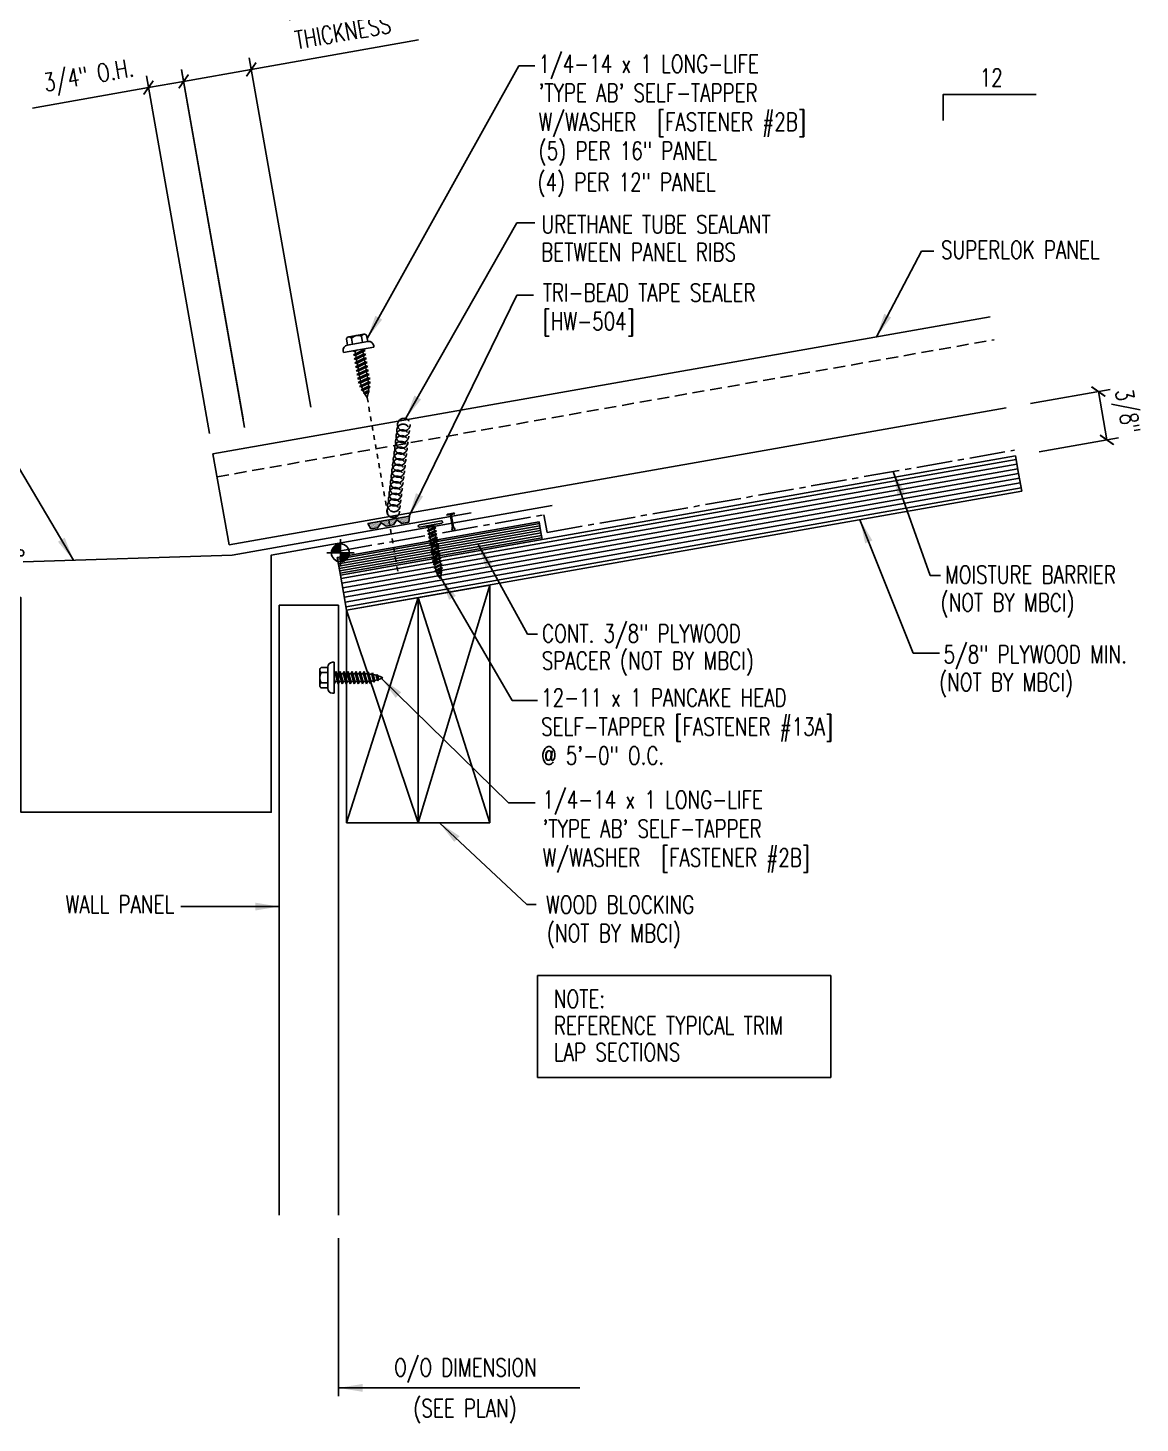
# Model space of a CAD drawing. Header units: inches. Extents: x 2.8 to 41.6, y 5.8 to 54.9.
# Drawn here: x 17.53 to 40.85, y 5.78 to 35.04 of the extents above; entities that cross this region are included whole.
import ezdxf
from ezdxf.enums import TextEntityAlignment as Align

# ---------------------------------------------------------------- set-up
doc = ezdxf.new("R2010")
doc.units = ezdxf.units.IN
doc.header["$MEASUREMENT"] = 0
for name, pattern in [('CENTER2', [1.125, 0.75, -0.125, 0.125, -0.125]), ('DASH3', [0.125, 0.0625, -0.0625]), ('HIDDEN2', [0.1875, 0.125, -0.0625])]:
    doc.linetypes.add(name, pattern=pattern)
for name, color, linetype in [('BARRIER', 253, 'CENTER2'), ('DIM', 2, 'Continuous'), ('FASTENER', 9, 'Continuous'), ('MARK', 1, 'Continuous'), ('PANEL', 11, 'Continuous'), ('SEALANT', 253, 'CENTER2'), ('SECTION', 11, 'Continuous'), ('TAPE', 8, 'Continuous'), ('TEXT', 2, 'Continuous'), ('TRIM', 6, 'Continuous'), ('WOOD', 3, 'Continuous')]:
    doc.layers.add(name, color=color, linetype=linetype)
doc.styles.add('TEXT', font='SIMPLEX', dxfattribs={"width": 0.75, "height": 6})
doc.styles.add('TEXT1', font='ROMANS.shx', dxfattribs={"width": 0.75, "height": 0.375})
doc.dimstyles.new('DETAIL$7', dxfattribs={"dimscale": 4, "dimtxt": 6, "dimasz": 0.125, "dimexe": 0.0625, "dimexo": 0.125, "dimgap": 0.0625, "dimtad": 1, "dimdec": 5, "dimzin": 3, "dimdsep": 46, "dimlunit": 4, "dimtxsty": 'TEXT', "dimblk": 'ARCHTICK', "dimcen": 0.0625, "dimclrd": 7, "dimclre": 7, "dimclrt": 2, "dimadec": 0, "dimazin": 0, "dimtfac": 0.666667, "dimtdec": 5, "dimtmove": 0, "dimatfit": 3, "dimfxl": 0, "dimfrac": 2, "dimtolj": 1, "dimtzin": 3, "dimarcsym": 0})

# ---------------------------------------------------------------- blocks, each defined once
blk = doc.blocks.new('*X1')
at = {"color": 0}
for p, q in [((-0.434, 0.135), (-0.434, 0.135)), ((-0.434, 0.123), (-0.434, 0.123)), ((-0.422, 0.141), (-0.422, 0.141)), ((-0.422, 0.129), (-0.422, 0.129)), ((-0.422, 0.117), (-0.422, 0.117)), ((-0.422, 0.105), (-0.422, 0.105)), ((-0.422, 0.094), (-0.422, 0.094)), ((-0.422, 0.082), (-0.422, 0.082)), ((-0.41, 0.135), (-0.41, 0.135)), ((-0.41, 0.123), (-0.41, 0.123)), ((-0.41, 0.111), (-0.41, 0.111)), ((-0.41, 0.1), (-0.41, 0.1)), ((-0.41, 0.088), (-0.41, 0.088)), ((-0.41, 0.076), (-0.41, 0.076)), ((-0.41, 0.064), (-0.41, 0.064)), ((-0.41, 0.053), (-0.41, 0.053)), ((-0.41, 0.041), (-0.41, 0.041)), ((-0.398, 0.141), (-0.398, 0.141)), ((-0.398, 0.129), (-0.398, 0.129)), ((-0.398, 0.117), (-0.398, 0.117)), ((-0.398, 0.105), (-0.398, 0.105)), ((-0.398, 0.094), (-0.398, 0.094)), ((-0.398, 0.082), (-0.398, 0.082)), ((-0.398, 0.07), (-0.398, 0.07)), ((-0.398, 0.059), (-0.398, 0.059)), ((-0.398, 0.047), (-0.398, 0.047)), ((-0.398, 0.035), (-0.398, 0.035)), ((-0.398, 0.023), (-0.398, 0.023)), ((-0.387, 0.135), (-0.387, 0.135)), ((-0.387, 0.123), (-0.387, 0.123)), ((-0.387, 0.111), (-0.387, 0.111)), ((-0.387, 0.1), (-0.387, 0.1)), ((-0.387, 0.088), (-0.387, 0.088)), ((-0.387, 0.076), (-0.387, 0.076)), ((-0.387, 0.064), (-0.387, 0.064)), ((-0.387, 0.053), (-0.387, 0.053)), ((-0.387, 0.041), (-0.387, 0.041)), ((-0.387, 0.029), (-0.387, 0.029)), ((-0.375, 0.141), (-0.375, 0.141)), ((-0.375, 0.129), (-0.375, 0.129)), ((-0.375, 0.117), (-0.375, 0.117)), ((-0.375, 0.105), (-0.375, 0.105)), ((-0.375, 0.094), (-0.375, 0.094)), ((-0.375, 0.082), (-0.375, 0.082)), ((-0.375, 0.07), (-0.375, 0.07)), ((-0.375, 0.059), (-0.375, 0.059)), ((-0.375, 0.047), (-0.375, 0.047)), ((-0.375, 0.035), (-0.375, 0.035)), ((-0.375, 0.023), (-0.375, 0.023)), ((-0.363, 0.135), (-0.363, 0.135)), ((-0.363, 0.123), (-0.363, 0.123)), ((-0.363, 0.111), (-0.363, 0.111)), ((-0.363, 0.1), (-0.363, 0.1)), ((-0.363, 0.088), (-0.363, 0.088)), ((-0.363, 0.076), (-0.363, 0.076)), ((-0.363, 0.064), (-0.363, 0.064)), ((-0.363, 0.053), (-0.363, 0.053)), ((-0.363, 0.041), (-0.363, 0.041)), ((-0.363, 0.029), (-0.363, 0.029)), ((-0.352, 0.141), (-0.352, 0.141)), ((-0.352, 0.129), (-0.352, 0.129)), ((-0.352, 0.117), (-0.352, 0.117)), ((-0.352, 0.105), (-0.352, 0.105)), ((-0.352, 0.094), (-0.352, 0.094)), ((-0.352, 0.082), (-0.352, 0.082)), ((-0.352, 0.07), (-0.352, 0.07)), ((-0.352, 0.059), (-0.352, 0.059)), ((-0.352, 0.047), (-0.352, 0.047)), ((-0.352, 0.035), (-0.352, 0.035)), ((-0.352, 0.023), (-0.352, 0.023)), ((-0.34, 0.135), (-0.34, 0.135)), ((-0.34, 0.123), (-0.34, 0.123)), ((-0.34, 0.111), (-0.34, 0.111)), ((-0.34, 0.1), (-0.34, 0.1)), ((-0.34, 0.088), (-0.34, 0.088)), ((-0.34, 0.076), (-0.34, 0.076)), ((-0.34, 0.064), (-0.34, 0.064)), ((-0.34, 0.053), (-0.34, 0.053)), ((-0.34, 0.041), (-0.34, 0.041)), ((-0.34, 0.029), (-0.34, 0.029)), ((-0.328, 0.141), (-0.328, 0.141)), ((-0.328, 0.129), (-0.328, 0.129)), ((-0.328, 0.117), (-0.328, 0.117)), ((-0.328, 0.105), (-0.328, 0.105)), ((-0.328, 0.094), (-0.328, 0.094)), ((-0.328, 0.082), (-0.328, 0.082)), ((-0.328, 0.07), (-0.328, 0.07)), ((-0.328, 0.059), (-0.328, 0.059)), ((-0.328, 0.047), (-0.328, 0.047)), ((-0.328, 0.035), (-0.328, 0.035)), ((-0.328, 0.023), (-0.328, 0.023)), ((-0.316, 0.135), (-0.316, 0.135)), ((-0.316, 0.123), (-0.316, 0.123)), ((-0.316, 0.111), (-0.316, 0.111)), ((-0.316, 0.1), (-0.316, 0.1)), ((-0.316, 0.088), (-0.316, 0.088)), ((-0.316, 0.076), (-0.316, 0.076)), ((-0.316, 0.064), (-0.316, 0.064)), ((-0.316, 0.053), (-0.316, 0.053)), ((-0.316, 0.041), (-0.316, 0.041)), ((-0.316, 0.029), (-0.316, 0.029)), ((-0.305, 0.141), (-0.305, 0.141)), ((-0.305, 0.129), (-0.305, 0.129)), ((-0.305, 0.117), (-0.305, 0.117)), ((-0.305, 0.105), (-0.305, 0.105)), ((-0.305, 0.094), (-0.305, 0.094)), ((-0.305, 0.082), (-0.305, 0.082)), ((-0.305, 0.07), (-0.305, 0.07)), ((-0.305, 0.059), (-0.305, 0.059)), ((-0.305, 0.047), (-0.305, 0.047)), ((-0.305, 0.035), (-0.305, 0.035)), ((-0.305, 0.023), (-0.305, 0.023)), ((-0.293, 0.135), (-0.293, 0.135)), ((-0.293, 0.123), (-0.293, 0.123)), ((-0.293, 0.111), (-0.293, 0.111)), ((-0.293, 0.1), (-0.293, 0.1)), ((-0.293, 0.088), (-0.293, 0.088)), ((-0.293, 0.076), (-0.293, 0.076)), ((-0.293, 0.064), (-0.293, 0.064)), ((-0.293, 0.053), (-0.293, 0.053)), ((-0.293, 0.041), (-0.293, 0.041)), ((-0.293, 0.029), (-0.293, 0.029)), ((-0.281, 0.141), (-0.281, 0.141)), ((-0.281, 0.129), (-0.281, 0.129)), ((-0.281, 0.117), (-0.281, 0.117)), ((-0.281, 0.105), (-0.281, 0.105)), ((-0.281, 0.094), (-0.281, 0.094)), ((-0.281, 0.082), (-0.281, 0.082)), ((-0.281, 0.07), (-0.281, 0.07)), ((-0.281, 0.059), (-0.281, 0.059)), ((-0.281, 0.047), (-0.281, 0.047)), ((-0.281, 0.035), (-0.281, 0.035)), ((-0.281, 0.023), (-0.281, 0.023)), ((-0.27, 0.135), (-0.27, 0.135)), ((-0.27, 0.123), (-0.27, 0.123)), ((-0.27, 0.111), (-0.27, 0.111)), ((-0.27, 0.1), (-0.27, 0.1)), ((-0.27, 0.088), (-0.27, 0.088)), ((-0.27, 0.076), (-0.27, 0.076)), ((-0.27, 0.064), (-0.27, 0.064)), ((-0.27, 0.053), (-0.27, 0.053)), ((-0.27, 0.041), (-0.27, 0.041)), ((-0.27, 0.029), (-0.27, 0.029)), ((-0.258, 0.141), (-0.258, 0.141)), ((-0.258, 0.129), (-0.258, 0.129)), ((-0.258, 0.117), (-0.258, 0.117)), ((-0.258, 0.105), (-0.258, 0.105)), ((-0.258, 0.094), (-0.258, 0.094)), ((-0.258, 0.082), (-0.258, 0.082)), ((-0.258, 0.07), (-0.258, 0.07)), ((-0.258, 0.059), (-0.258, 0.059)), ((-0.258, 0.047), (-0.258, 0.047)), ((-0.258, 0.035), (-0.258, 0.035)), ((-0.258, 0.023), (-0.258, 0.023)), ((-0.246, 0.135), (-0.246, 0.135)), ((-0.246, 0.123), (-0.246, 0.123)), ((-0.246, 0.111), (-0.246, 0.111)), ((-0.246, 0.1), (-0.246, 0.1)), ((-0.246, 0.088), (-0.246, 0.088)), ((-0.246, 0.076), (-0.246, 0.076)), ((-0.246, 0.064), (-0.246, 0.064)), ((-0.246, 0.053), (-0.246, 0.053)), ((-0.246, 0.041), (-0.246, 0.041)), ((-0.234, 0.141), (-0.234, 0.141)), ((-0.234, 0.129), (-0.234, 0.129)), ((-0.234, 0.117), (-0.234, 0.117)), ((-0.234, 0.105), (-0.234, 0.105)), ((-0.234, 0.094), (-0.234, 0.094)), ((-0.234, 0.082), (-0.234, 0.082)), ((-0.234, 0.07), (-0.234, 0.07)), ((-0.234, 0.059), (-0.234, 0.059)), ((-0.234, 0.047), (-0.234, 0.047)), ((-0.223, 0.135), (-0.223, 0.135)), ((-0.223, 0.123), (-0.223, 0.123)), ((-0.223, 0.111), (-0.223, 0.111)), ((-0.223, 0.1), (-0.223, 0.1)), ((-0.223, 0.088), (-0.223, 0.088)), ((-0.223, 0.076), (-0.223, 0.076)), ((-0.223, 0.064), (-0.223, 0.064)), ((-0.211, 0.141), (-0.211, 0.141)), ((-0.211, 0.129), (-0.211, 0.129)), ((-0.211, 0.117), (-0.211, 0.117)), ((-0.211, 0.105), (-0.211, 0.105)), ((-0.211, 0.094), (-0.211, 0.094)), ((-0.211, 0.082), (-0.211, 0.082)), ((-0.211, 0.07), (-0.211, 0.07)), ((-0.199, 0.135), (-0.199, 0.135)), ((-0.199, 0.123), (-0.199, 0.123)), ((-0.199, 0.111), (-0.199, 0.111)), ((-0.199, 0.1), (-0.199, 0.1)), ((-0.199, 0.088), (-0.199, 0.088)), ((-0.188, 0.141), (-0.188, 0.141)), ((-0.188, 0.129), (-0.188, 0.129)), ((-0.188, 0.117), (-0.188, 0.117)), ((-0.188, 0.105), (-0.188, 0.105)), ((-0.188, 0.094), (-0.188, 0.094)), ((-0.176, 0.135), (-0.176, 0.135)), ((-0.176, 0.123), (-0.176, 0.123)), ((-0.176, 0.111), (-0.176, 0.111)), ((-0.164, 0.141), (-0.164, 0.141)), ((-0.164, 0.129), (-0.164, 0.129)), ((-0.164, 0.117), (-0.164, 0.117)), ((-0.164, 0.105), (-0.164, 0.105)), ((-0.152, 0.135), (-0.152, 0.135)), ((-0.152, 0.123), (-0.152, 0.123)), ((-0.152, 0.111), (-0.152, 0.111)), ((-0.152, 0.1), (-0.152, 0.1)), ((-0.141, 0.141), (-0.141, 0.141)), ((-0.141, 0.129), (-0.141, 0.129)), ((-0.141, 0.117), (-0.141, 0.117)), ((-0.141, 0.105), (-0.141, 0.105)), ((-0.141, 0.094), (-0.141, 0.094)), ((-0.141, 0.082), (-0.141, 0.082)), ((-0.129, 0.135), (-0.129, 0.135)), ((-0.129, 0.123), (-0.129, 0.123)), ((-0.129, 0.111), (-0.129, 0.111)), ((-0.129, 0.1), (-0.129, 0.1)), ((-0.129, 0.088), (-0.129, 0.088)), ((-0.129, 0.076), (-0.129, 0.076)), ((-0.117, 0.141), (-0.117, 0.141)), ((-0.117, 0.129), (-0.117, 0.129)), ((-0.117, 0.117), (-0.117, 0.117)), ((-0.117, 0.105), (-0.117, 0.105)), ((-0.117, 0.094), (-0.117, 0.094)), ((-0.117, 0.082), (-0.117, 0.082)), ((-0.117, 0.07), (-0.117, 0.07)), ((-0.117, 0.059), (-0.117, 0.059)), ((-0.105, 0.135), (-0.105, 0.135)), ((-0.105, 0.123), (-0.105, 0.123)), ((-0.105, 0.111), (-0.105, 0.111)), ((-0.105, 0.1), (-0.105, 0.1)), ((-0.105, 0.088), (-0.105, 0.088)), ((-0.105, 0.076), (-0.105, 0.076)), ((-0.105, 0.064), (-0.105, 0.064)), ((-0.105, 0.053), (-0.105, 0.053)), ((-0.094, 0.141), (-0.094, 0.141)), ((-0.094, 0.129), (-0.094, 0.129)), ((-0.094, 0.117), (-0.094, 0.117)), ((-0.094, 0.105), (-0.094, 0.105)), ((-0.094, 0.094), (-0.094, 0.094)), ((-0.094, 0.082), (-0.094, 0.082)), ((-0.094, 0.07), (-0.094, 0.07)), ((-0.094, 0.059), (-0.094, 0.059)), ((-0.094, 0.047), (-0.094, 0.047)), ((-0.094, 0.035), (-0.094, 0.035)), ((-0.082, 0.135), (-0.082, 0.135)), ((-0.082, 0.123), (-0.082, 0.123)), ((-0.082, 0.111), (-0.082, 0.111)), ((-0.082, 0.1), (-0.082, 0.1)), ((-0.082, 0.088), (-0.082, 0.088)), ((-0.082, 0.076), (-0.082, 0.076)), ((-0.082, 0.064), (-0.082, 0.064)), ((-0.082, 0.053), (-0.082, 0.053)), ((-0.082, 0.041), (-0.082, 0.041)), ((-0.082, 0.029), (-0.082, 0.029)), ((-0.07, 0.141), (-0.07, 0.141)), ((-0.07, 0.129), (-0.07, 0.129)), ((-0.07, 0.117), (-0.07, 0.117)), ((-0.07, 0.105), (-0.07, 0.105)), ((-0.07, 0.094), (-0.07, 0.094)), ((-0.07, 0.082), (-0.07, 0.082)), ((-0.07, 0.07), (-0.07, 0.07)), ((-0.07, 0.059), (-0.07, 0.059)), ((-0.07, 0.047), (-0.07, 0.047)), ((-0.07, 0.035), (-0.07, 0.035)), ((-0.07, 0.023), (-0.07, 0.023)), ((-0.059, 0.135), (-0.059, 0.135)), ((-0.059, 0.123), (-0.059, 0.123)), ((-0.059, 0.111), (-0.059, 0.111)), ((-0.059, 0.1), (-0.059, 0.1)), ((-0.059, 0.088), (-0.059, 0.088)), ((-0.059, 0.076), (-0.059, 0.076)), ((-0.059, 0.064), (-0.059, 0.064)), ((-0.059, 0.053), (-0.059, 0.053)), ((-0.059, 0.041), (-0.059, 0.041)), ((-0.059, 0.029), (-0.059, 0.029)), ((-0.047, 0.141), (-0.047, 0.141)), ((-0.047, 0.129), (-0.047, 0.129)), ((-0.047, 0.117), (-0.047, 0.117)), ((-0.047, 0.105), (-0.047, 0.105)), ((-0.047, 0.094), (-0.047, 0.094)), ((-0.047, 0.082), (-0.047, 0.082)), ((-0.047, 0.07), (-0.047, 0.07)), ((-0.047, 0.059), (-0.047, 0.059)), ((-0.047, 0.047), (-0.047, 0.047)), ((-0.047, 0.035), (-0.047, 0.035)), ((-0.047, 0.023), (-0.047, 0.023)), ((-0.035, 0.135), (-0.035, 0.135)), ((-0.035, 0.123), (-0.035, 0.123)), ((-0.035, 0.111), (-0.035, 0.111)), ((-0.035, 0.1), (-0.035, 0.1)), ((-0.035, 0.088), (-0.035, 0.088)), ((-0.035, 0.076), (-0.035, 0.076)), ((-0.035, 0.064), (-0.035, 0.064)), ((-0.035, 0.053), (-0.035, 0.053)), ((-0.035, 0.041), (-0.035, 0.041)), ((-0.035, 0.029), (-0.035, 0.029)), ((-0.023, 0.141), (-0.023, 0.141)), ((-0.023, 0.129), (-0.023, 0.129)), ((-0.023, 0.117), (-0.023, 0.117)), ((-0.023, 0.105), (-0.023, 0.105)), ((-0.023, 0.094), (-0.023, 0.094)), ((-0.023, 0.082), (-0.023, 0.082)), ((-0.023, 0.07), (-0.023, 0.07)), ((-0.023, 0.059), (-0.023, 0.059)), ((-0.023, 0.047), (-0.023, 0.047)), ((-0.023, 0.035), (-0.023, 0.035)), ((-0.023, 0.023), (-0.023, 0.023)), ((-0.012, 0.135), (-0.012, 0.135)), ((-0.012, 0.123), (-0.012, 0.123)), ((-0.012, 0.111), (-0.012, 0.111)), ((-0.012, 0.1), (-0.012, 0.1)), ((-0.012, 0.088), (-0.012, 0.088)), ((-0.012, 0.076), (-0.012, 0.076)), ((-0.012, 0.064), (-0.012, 0.064)), ((-0.012, 0.053), (-0.012, 0.053)), ((-0.012, 0.041), (-0.012, 0.041)), ((-0.012, 0.029), (-0.012, 0.029)), ((0, 0.141), (0, 0.141)), ((0, 0.129), (0, 0.129)), ((0, 0.117), (0, 0.117)), ((0, 0.105), (0, 0.105)), ((0, 0.094), (0, 0.094)), ((0, 0.082), (0, 0.082)), ((0, 0.07), (0, 0.07)), ((0, 0.059), (0, 0.059)), ((0, 0.047), (0, 0.047)), ((0, 0.035), (0, 0.035)), ((0, 0.023), (0, 0.023)), ((0.012, 0.135), (0.012, 0.135)), ((0.012, 0.123), (0.012, 0.123)), ((0.012, 0.111), (0.012, 0.111)), ((0.012, 0.1), (0.012, 0.1)), ((0.012, 0.088), (0.012, 0.088)), ((0.012, 0.076), (0.012, 0.076)), ((0.012, 0.064), (0.012, 0.064)), ((0.012, 0.053), (0.012, 0.053)), ((0.012, 0.041), (0.012, 0.041)), ((0.012, 0.029), (0.012, 0.029)), ((0.023, 0.141), (0.023, 0.141)), ((0.023, 0.129), (0.023, 0.129)), ((0.023, 0.117), (0.023, 0.117)), ((0.023, 0.105), (0.023, 0.105)), ((0.023, 0.094), (0.023, 0.094)), ((0.023, 0.082), (0.023, 0.082)), ((0.023, 0.07), (0.023, 0.07)), ((0.023, 0.059), (0.023, 0.059)), ((0.023, 0.047), (0.023, 0.047)), ((0.023, 0.035), (0.023, 0.035)), ((0.023, 0.023), (0.023, 0.023)), ((0.035, 0.135), (0.035, 0.135)), ((0.035, 0.123), (0.035, 0.123)), ((0.035, 0.111), (0.035, 0.111)), ((0.035, 0.1), (0.035, 0.1)), ((0.035, 0.088), (0.035, 0.088)), ((0.035, 0.076), (0.035, 0.076)), ((0.035, 0.064), (0.035, 0.064)), ((0.035, 0.053), (0.035, 0.053)), ((0.035, 0.041), (0.035, 0.041)), ((0.035, 0.029), (0.035, 0.029)), ((0.047, 0.141), (0.047, 0.141)), ((0.047, 0.129), (0.047, 0.129)), ((0.047, 0.117), (0.047, 0.117)), ((0.047, 0.105), (0.047, 0.105)), ((0.047, 0.094), (0.047, 0.094)), ((0.047, 0.082), (0.047, 0.082)), ((0.047, 0.07), (0.047, 0.07)), ((0.047, 0.059), (0.047, 0.059)), ((0.047, 0.047), (0.047, 0.047)), ((0.047, 0.035), (0.047, 0.035)), ((0.047, 0.023), (0.047, 0.023)), ((0.059, 0.135), (0.059, 0.135)), ((0.059, 0.123), (0.059, 0.123)), ((0.059, 0.111), (0.059, 0.111)), ((0.059, 0.1), (0.059, 0.1)), ((0.059, 0.088), (0.059, 0.088)), ((0.059, 0.076), (0.059, 0.076)), ((0.059, 0.064), (0.059, 0.064)), ((0.059, 0.053), (0.059, 0.053)), ((0.059, 0.041), (0.059, 0.041)), ((0.059, 0.029), (0.059, 0.029)), ((0.07, 0.141), (0.07, 0.141)), ((0.07, 0.129), (0.07, 0.129)), ((0.07, 0.117), (0.07, 0.117)), ((0.07, 0.105), (0.07, 0.105)), ((0.07, 0.094), (0.07, 0.094)), ((0.07, 0.082), (0.07, 0.082)), ((0.07, 0.07), (0.07, 0.07)), ((0.07, 0.059), (0.07, 0.059)), ((0.07, 0.047), (0.07, 0.047)), ((0.07, 0.035), (0.07, 0.035)), ((0.07, 0.023), (0.07, 0.023)), ((0.082, 0.135), (0.082, 0.135)), ((0.082, 0.123), (0.082, 0.123)), ((0.082, 0.111), (0.082, 0.111)), ((0.082, 0.1), (0.082, 0.1)), ((0.082, 0.088), (0.082, 0.088)), ((0.082, 0.076), (0.082, 0.076)), ((0.082, 0.064), (0.082, 0.064)), ((0.082, 0.053), (0.082, 0.053)), ((0.082, 0.041), (0.082, 0.041)), ((0.082, 0.029), (0.082, 0.029)), ((0.094, 0.141), (0.094, 0.141)), ((0.094, 0.129), (0.094, 0.129)), ((0.094, 0.117), (0.094, 0.117)), ((0.094, 0.105), (0.094, 0.105)), ((0.094, 0.094), (0.094, 0.094)), ((0.094, 0.082), (0.094, 0.082)), ((0.094, 0.07), (0.094, 0.07)), ((0.094, 0.059), (0.094, 0.059)), ((0.094, 0.047), (0.094, 0.047)), ((0.094, 0.035), (0.094, 0.035)), ((0.105, 0.135), (0.105, 0.135)), ((0.105, 0.123), (0.105, 0.123)), ((0.105, 0.111), (0.105, 0.111)), ((0.105, 0.1), (0.105, 0.1)), ((0.105, 0.088), (0.105, 0.088)), ((0.105, 0.076), (0.105, 0.076)), ((0.105, 0.064), (0.105, 0.064)), ((0.105, 0.053), (0.105, 0.053)), ((0.117, 0.141), (0.117, 0.141)), ((0.117, 0.129), (0.117, 0.129)), ((0.117, 0.117), (0.117, 0.117)), ((0.117, 0.105), (0.117, 0.105)), ((0.117, 0.094), (0.117, 0.094)), ((0.117, 0.082), (0.117, 0.082)), ((0.117, 0.07), (0.117, 0.07)), ((0.117, 0.059), (0.117, 0.059)), ((0.129, 0.135), (0.129, 0.135)), ((0.129, 0.123), (0.129, 0.123)), ((0.129, 0.111), (0.129, 0.111)), ((0.129, 0.1), (0.129, 0.1)), ((0.129, 0.088), (0.129, 0.088)), ((0.129, 0.076), (0.129, 0.076)), ((0.141, 0.141), (0.141, 0.141)), ((0.141, 0.129), (0.141, 0.129)), ((0.141, 0.117), (0.141, 0.117)), ((0.141, 0.105), (0.141, 0.105)), ((0.141, 0.094), (0.141, 0.094)), ((0.141, 0.082), (0.141, 0.082)), ((0.152, 0.135), (0.152, 0.135)), ((0.152, 0.123), (0.152, 0.123)), ((0.152, 0.111), (0.152, 0.111)), ((0.152, 0.1), (0.152, 0.1)), ((0.164, 0.141), (0.164, 0.141)), ((0.164, 0.129), (0.164, 0.129)), ((0.164, 0.117), (0.164, 0.117)), ((0.164, 0.105), (0.164, 0.105)), ((0.176, 0.135), (0.176, 0.135)), ((0.176, 0.123), (0.176, 0.123)), ((0.176, 0.111), (0.176, 0.111)), ((0.188, 0.141), (0.188, 0.141)), ((0.188, 0.129), (0.188, 0.129)), ((0.188, 0.117), (0.188, 0.117)), ((0.188, 0.105), (0.188, 0.105)), ((0.188, 0.094), (0.188, 0.094)), ((0.199, 0.135), (0.199, 0.135)), ((0.199, 0.123), (0.199, 0.123)), ((0.199, 0.111), (0.199, 0.111)), ((0.199, 0.1), (0.199, 0.1)), ((0.199, 0.088), (0.199, 0.088)), ((0.211, 0.141), (0.211, 0.141)), ((0.211, 0.129), (0.211, 0.129)), ((0.211, 0.117), (0.211, 0.117)), ((0.211, 0.105), (0.211, 0.105)), ((0.211, 0.094), (0.211, 0.094)), ((0.211, 0.082), (0.211, 0.082)), ((0.211, 0.07), (0.211, 0.07)), ((0.223, 0.135), (0.223, 0.135)), ((0.223, 0.123), (0.223, 0.123)), ((0.223, 0.111), (0.223, 0.111)), ((0.223, 0.1), (0.223, 0.1)), ((0.223, 0.088), (0.223, 0.088)), ((0.223, 0.076), (0.223, 0.076)), ((0.223, 0.064), (0.223, 0.064)), ((0.234, 0.141), (0.234, 0.141)), ((0.234, 0.129), (0.234, 0.129)), ((0.234, 0.117), (0.234, 0.117)), ((0.234, 0.105), (0.234, 0.105)), ((0.234, 0.094), (0.234, 0.094)), ((0.234, 0.082), (0.234, 0.082)), ((0.234, 0.07), (0.234, 0.07)), ((0.234, 0.059), (0.234, 0.059)), ((0.234, 0.047), (0.234, 0.047)), ((0.246, 0.135), (0.246, 0.135)), ((0.246, 0.123), (0.246, 0.123)), ((0.246, 0.111), (0.246, 0.111)), ((0.246, 0.1), (0.246, 0.1)), ((0.246, 0.088), (0.246, 0.088)), ((0.246, 0.076), (0.246, 0.076)), ((0.246, 0.064), (0.246, 0.064)), ((0.246, 0.053), (0.246, 0.053)), ((0.246, 0.041), (0.246, 0.041)), ((0.258, 0.141), (0.258, 0.141)), ((0.258, 0.129), (0.258, 0.129)), ((0.258, 0.117), (0.258, 0.117)), ((0.258, 0.105), (0.258, 0.105)), ((0.258, 0.094), (0.258, 0.094)), ((0.258, 0.082), (0.258, 0.082)), ((0.258, 0.07), (0.258, 0.07)), ((0.258, 0.059), (0.258, 0.059)), ((0.258, 0.047), (0.258, 0.047)), ((0.258, 0.035), (0.258, 0.035)), ((0.258, 0.023), (0.258, 0.023)), ((0.27, 0.135), (0.27, 0.135)), ((0.27, 0.123), (0.27, 0.123)), ((0.27, 0.111), (0.27, 0.111)), ((0.27, 0.1), (0.27, 0.1)), ((0.27, 0.088), (0.27, 0.088)), ((0.27, 0.076), (0.27, 0.076)), ((0.27, 0.064), (0.27, 0.064)), ((0.27, 0.053), (0.27, 0.053)), ((0.27, 0.041), (0.27, 0.041)), ((0.27, 0.029), (0.27, 0.029)), ((0.281, 0.141), (0.281, 0.141)), ((0.281, 0.129), (0.281, 0.129)), ((0.281, 0.117), (0.281, 0.117)), ((0.281, 0.105), (0.281, 0.105)), ((0.281, 0.094), (0.281, 0.094)), ((0.281, 0.082), (0.281, 0.082)), ((0.281, 0.07), (0.281, 0.07)), ((0.281, 0.059), (0.281, 0.059)), ((0.281, 0.047), (0.281, 0.047)), ((0.281, 0.035), (0.281, 0.035)), ((0.281, 0.023), (0.281, 0.023)), ((0.293, 0.135), (0.293, 0.135)), ((0.293, 0.123), (0.293, 0.123)), ((0.293, 0.111), (0.293, 0.111)), ((0.293, 0.1), (0.293, 0.1)), ((0.293, 0.088), (0.293, 0.088)), ((0.293, 0.076), (0.293, 0.076)), ((0.293, 0.064), (0.293, 0.064)), ((0.293, 0.053), (0.293, 0.053)), ((0.293, 0.041), (0.293, 0.041)), ((0.293, 0.029), (0.293, 0.029)), ((0.305, 0.141), (0.305, 0.141)), ((0.305, 0.129), (0.305, 0.129)), ((0.305, 0.117), (0.305, 0.117)), ((0.305, 0.105), (0.305, 0.105)), ((0.305, 0.094), (0.305, 0.094)), ((0.305, 0.082), (0.305, 0.082)), ((0.305, 0.07), (0.305, 0.07)), ((0.305, 0.059), (0.305, 0.059)), ((0.305, 0.047), (0.305, 0.047)), ((0.305, 0.035), (0.305, 0.035)), ((0.305, 0.023), (0.305, 0.023)), ((0.316, 0.135), (0.316, 0.135)), ((0.316, 0.123), (0.316, 0.123)), ((0.316, 0.111), (0.316, 0.111)), ((0.316, 0.1), (0.316, 0.1)), ((0.316, 0.088), (0.316, 0.088)), ((0.316, 0.076), (0.316, 0.076)), ((0.316, 0.064), (0.316, 0.064)), ((0.316, 0.053), (0.316, 0.053)), ((0.316, 0.041), (0.316, 0.041)), ((0.316, 0.029), (0.316, 0.029)), ((0.328, 0.141), (0.328, 0.141)), ((0.328, 0.129), (0.328, 0.129)), ((0.328, 0.117), (0.328, 0.117)), ((0.328, 0.105), (0.328, 0.105)), ((0.328, 0.094), (0.328, 0.094)), ((0.328, 0.082), (0.328, 0.082)), ((0.328, 0.07), (0.328, 0.07)), ((0.328, 0.059), (0.328, 0.059)), ((0.328, 0.047), (0.328, 0.047)), ((0.328, 0.035), (0.328, 0.035)), ((0.328, 0.023), (0.328, 0.023)), ((0.34, 0.135), (0.34, 0.135)), ((0.34, 0.123), (0.34, 0.123)), ((0.34, 0.111), (0.34, 0.111)), ((0.34, 0.1), (0.34, 0.1)), ((0.34, 0.088), (0.34, 0.088)), ((0.34, 0.076), (0.34, 0.076)), ((0.34, 0.064), (0.34, 0.064)), ((0.34, 0.053), (0.34, 0.053)), ((0.34, 0.041), (0.34, 0.041)), ((0.34, 0.029), (0.34, 0.029)), ((0.352, 0.141), (0.352, 0.141)), ((0.352, 0.129), (0.352, 0.129)), ((0.352, 0.117), (0.352, 0.117)), ((0.352, 0.105), (0.352, 0.105)), ((0.352, 0.094), (0.352, 0.094)), ((0.352, 0.082), (0.352, 0.082)), ((0.352, 0.07), (0.352, 0.07)), ((0.352, 0.059), (0.352, 0.059)), ((0.352, 0.047), (0.352, 0.047)), ((0.352, 0.035), (0.352, 0.035)), ((0.352, 0.023), (0.352, 0.023)), ((0.363, 0.135), (0.363, 0.135)), ((0.363, 0.123), (0.363, 0.123)), ((0.363, 0.111), (0.363, 0.111)), ((0.363, 0.1), (0.363, 0.1)), ((0.363, 0.088), (0.363, 0.088)), ((0.363, 0.076), (0.363, 0.076)), ((0.363, 0.064), (0.363, 0.064)), ((0.363, 0.053), (0.363, 0.053)), ((0.363, 0.041), (0.363, 0.041)), ((0.363, 0.029), (0.363, 0.029)), ((0.375, 0.141), (0.375, 0.141)), ((0.375, 0.129), (0.375, 0.129)), ((0.375, 0.117), (0.375, 0.117)), ((0.375, 0.105), (0.375, 0.105)), ((0.375, 0.094), (0.375, 0.094)), ((0.375, 0.082), (0.375, 0.082)), ((0.375, 0.07), (0.375, 0.07)), ((0.375, 0.059), (0.375, 0.059)), ((0.375, 0.047), (0.375, 0.047)), ((0.375, 0.035), (0.375, 0.035)), ((0.375, 0.023), (0.375, 0.023)), ((0.387, 0.135), (0.387, 0.135)), ((0.387, 0.123), (0.387, 0.123)), ((0.387, 0.111), (0.387, 0.111)), ((0.387, 0.1), (0.387, 0.1)), ((0.387, 0.088), (0.387, 0.088)), ((0.387, 0.076), (0.387, 0.076)), ((0.387, 0.064), (0.387, 0.064)), ((0.387, 0.053), (0.387, 0.053)), ((0.387, 0.041), (0.387, 0.041)), ((0.387, 0.029), (0.387, 0.029)), ((0.398, 0.141), (0.398, 0.141)), ((0.398, 0.129), (0.398, 0.129)), ((0.398, 0.117), (0.398, 0.117)), ((0.398, 0.105), (0.398, 0.105)), ((0.398, 0.094), (0.398, 0.094)), ((0.398, 0.082), (0.398, 0.082)), ((0.398, 0.07), (0.398, 0.07)), ((0.398, 0.059), (0.398, 0.059)), ((0.398, 0.047), (0.398, 0.047)), ((0.398, 0.035), (0.398, 0.035)), ((0.398, 0.023), (0.398, 0.023)), ((0.41, 0.135), (0.41, 0.135)), ((0.41, 0.123), (0.41, 0.123)), ((0.41, 0.111), (0.41, 0.111)), ((0.41, 0.1), (0.41, 0.1)), ((0.41, 0.088), (0.41, 0.088)), ((0.41, 0.076), (0.41, 0.076)), ((0.41, 0.064), (0.41, 0.064)), ((0.41, 0.053), (0.41, 0.053)), ((0.41, 0.041), (0.41, 0.041)), ((0.422, 0.141), (0.422, 0.141)), ((0.422, 0.129), (0.422, 0.129)), ((0.422, 0.117), (0.422, 0.117)), ((0.422, 0.105), (0.422, 0.105)), ((0.422, 0.094), (0.422, 0.094)), ((0.422, 0.082), (0.422, 0.082)), ((0.434, 0.135), (0.434, 0.135)), ((0.434, 0.123), (0.434, 0.123))]:
    blk.add_line(p, q, dxfattribs=at)
blk = doc.blocks.new('MB_DBTAP')
at = {"layer": 'TAPE', "color": 9}
blk.add_lwpolyline([(-0.403, 0.018), (-0.442, 0.141), (0.442, 0.141), (0.403, 0.018), (0.26, 0.018), (0.17, 0.109), (0.079, 0.018), (0, 0.018), (-0.079, 0.018), (-0.17, 0.109), (-0.26, 0.018)], close=True, dxfattribs=at)
at = {"layer": 'TAPE', "color": 251}
blk.add_blockref('*X1', (0, 0), dxfattribs=at)
blk = doc.blocks.new('FZ6')
at = {"layer": 'FASTENER'}
for p, q in [((-0.215, 0.305), (-0.215, 0.171)), ((-0.161, 0.337), (0.161, 0.337)), ((-0.107, 0.305), (-0.107, 0.171)), ((0.107, 0.305), (0.107, 0.171)), ((0.215, 0.305), (0.215, 0.171)), ((-0.324, 0.071), (-0.324, 0.037)), ((-0.324, 0.037), (0.324, 0.037)), ((-0.224, 0.171), (0.215, 0.171)), ((-0.129, 0.035), (-0.124, 0.037)), ((-0.096, 0.017), (-0.129, 0.035)), ((-0.129, -0.049), (0.096, 0.015)), ((-0.124, 0.037), (-0.08, 0.037)), ((-0.096, 0.017), (-0.025, 0.037)), ((-0.08, 0.037), (0.08, 0.037)), ((-0.08, 0.021), (-0.08, -0.035)), ((0.08, 0.037), (0.08, 0.011)), ((0.129, -0.003), (0.096, 0.015)), ((0.324, 0.071), (0.324, 0.037)), ((-0.096, -0.068), (-0.129, -0.049)), ((-0.129, -0.134), (0.096, -0.069)), ((-0.096, -0.152), (-0.129, -0.134)), ((-0.129, -0.218), (0.096, -0.154)), ((-0.096, -0.237), (-0.129, -0.218)), ((-0.129, -0.303), (0.096, -0.238)), ((-0.096, -0.068), (0.129, -0.004)), ((-0.096, -0.152), (0.129, -0.088)), ((-0.096, -0.237), (0.129, -0.172)), ((-0.096, -0.321), (0.129, -0.257)), ((-0.08, -0.063), (-0.08, -0.12)), ((-0.08, -0.148), (-0.08, -0.204)), ((-0.08, -0.232), (-0.08, -0.288)), ((0.08, -0.016), (0.08, -0.074)), ((0.08, -0.102), (0.08, -0.158)), ((0.08, -0.186), (0.08, -0.243)), ((0.08, -0.27), (0.08, -0.327)), ((0.129, -0.088), (0.096, -0.069)), ((0.129, -0.172), (0.096, -0.154)), ((0.129, -0.257), (0.096, -0.238)), ((-0.096, -0.321), (-0.129, -0.303)), ((-0.129, -0.387), (0.096, -0.323)), ((-0.096, -0.406), (-0.129, -0.387)), ((-0.129, -0.471), (0.096, -0.407)), ((-0.096, -0.49), (-0.129, -0.471)), ((-0.129, -0.556), (0.096, -0.491)), ((-0.096, -0.575), (-0.129, -0.556)), ((-0.129, -0.64), (0.096, -0.576)), ((-0.096, -0.406), (0.129, -0.341)), ((-0.096, -0.49), (0.129, -0.426)), ((-0.096, -0.575), (0.129, -0.51)), ((-0.08, -0.317), (-0.08, -0.373)), ((-0.08, -0.401), (-0.08, -0.457)), ((-0.08, -0.485), (-0.08, -0.542)), ((-0.08, -0.57), (-0.08, -0.626)), ((0.08, -0.355), (0.08, -0.412)), ((0.08, -0.44), (0.08, -0.496)), ((0.08, -0.524), (0.08, -0.58)), ((0.129, -0.341), (0.096, -0.323)), ((0.129, -0.426), (0.096, -0.407)), ((0.129, -0.51), (0.096, -0.491)), ((0.129, -0.595), (0.096, -0.576)), ((-0.096, -0.659), (-0.129, -0.64)), ((-0.121, -0.722), (0.092, -0.662)), ((-0.088, -0.741), (-0.121, -0.722)), ((-0.096, -0.659), (0.129, -0.595)), ((-0.095, -0.799), (0.071, -0.752)), ((-0.061, -0.818), (-0.095, -0.799)), ((-0.088, -0.741), (0.125, -0.68)), ((-0.063, -0.877), (0.034, -0.847)), ((-0.029, -0.895), (-0.063, -0.877)), ((-0.061, -0.818), (0.104, -0.771)), ((-0.029, -0.895), (0.068, -0.866)), ((0.068, -0.866), (0.034, -0.847)), ((0.104, -0.771), (0.071, -0.752)), ((0.125, -0.68), (0.092, -0.662))]:
    blk.add_line(p, q, dxfattribs=at)
for centre, radius, start, end in [((-0.161, 0.274), 0.0628, 29.8754, 150.1246), ((0, 0.141), 0.196, 56.9974, 123.0026), ((0.161, 0.274), 0.0628, 29.8754, 150.1246), ((-0.224, 0.071), 0.1, 90, 180), ((0.224, 0.071), 0.1, 0, 90), ((0.676, -0.642), 0.757, 180.9696, 185.1765), ((0.676, -0.642), 0.757, 187.255, 191.3837), ((0.676, -0.642), 0.757, 193.4363, 197.6723), ((-0.676, -0.642), 0.757, 333.2649, 342.2085), ((-0.676, -0.642), 0.757, 343.5473, 349.3968), ((-0.676, -0.642), 0.757, 351.6648, 356.0901), ((-0.676, -0.642), 0.757, 358.2537, 2.5109), ((0.676, -0.642), 0.757, 199.1495, 206.7351)]:
    blk.add_arc(centre, radius, start, end, dxfattribs=at)
blk = doc.blocks.new('A$C3D0C556B')
at = {"layer": 'WOOD'}
for p, q in [((0, 1.523), (4.389, 3.82)), ((0, 3.046), (4.389, 3.82)), ((4.91, 0.866), (4.389, 3.82)), ((0, 3.046), (0, 0)), ((0, 3.046), (4.649, 2.343)), ((4.649, 2.343), (0, 0)), ((0, 1.523), (4.649, 2.343)), ((4.91, 0.866), (0, 1.523)), ((0, 0), (4.91, 0.866))]:
    blk.add_line(p, q, dxfattribs=at)
blk = doc.blocks.new('FD-F2b')
at = {"layer": 'TEXT', "style": 'TEXT1', "width": 0.75}
for s, p in [('1/4-14 x 1 LONG-LIFE', (0.0047, -0.0408)), ("'TYPE AB' SELF-TAPPER", (0.0047, -0.1926)), ('W/WASHER', (0.0047, -0.3444)), ('[FASTENER #2B]', (0.6255, -0.3444))]:
    blk.add_text(s, height=0.09375, dxfattribs=at).set_placement(p)
blk.add_attdef('(QUANTITY)', (0.0047, -0.4962), '', height=0.0938, dxfattribs=at)
at = {"layer": 'TEXT', "style": 'TEXT1', "flags": 1}
for tag, p in [('Color', (0.0199, -0.7145)), ('Calc', (0.0199, -0.7145)), ('Opt1', (0.0199, -0.7145)), ('Opt2', (0.0199, -0.7145)), ('Opt3', (0.0199, -0.7145)), ('Description', (0.0199, -0.7145)), ('Multiple', (0.0199, -0.7145)), ('Part', (0.0199, -0.7145)), ('Spare1', (0.0199, -0.902)), ('Spare2', (0.0199, -0.902)), ('Spare3', (0.0199, -0.902)), ('Spare4', (0.0199, -0.902)), ('Spare5', (0.0199, -0.902)), ('Spare6', (0.0199, -0.902)), ('Spare7', (0.0199, -0.902)), ('Spare8', (0.0199, -0.902)), ('Spare9', (0.0199, -0.902)), ('Spare10', (0.0199, -0.902))]:
    blk.add_attdef(tag, p, '', height=0.0938, dxfattribs=at)
blk = doc.blocks.new('st7')
at = {"layer": 'FASTENER'}
for p, q in [((-0.24, 0.082), (0.24, 0.082)), ((-0.24, 0.037), (0.24, 0.037)), ((-0.093, 0.003), (0.027, 0.037)), ((-0.069, -0.011), (-0.093, 0.003)), ((-0.069, -0.011), (0.095, 0.036)), ((-0.057, 0.037), (-0.057, 0.013)), ((0.059, 0.026), (0.059, -0.025)), ((-0.093, -0.069), (0.071, -0.022)), ((-0.069, -0.082), (-0.093, -0.069)), ((-0.093, -0.14), (0.071, -0.093)), ((-0.069, -0.154), (-0.093, -0.14)), ((-0.093, -0.212), (0.071, -0.165)), ((-0.069, -0.225), (-0.093, -0.212)), ((-0.093, -0.283), (0.071, -0.236)), ((-0.069, -0.296), (-0.093, -0.283)), ((-0.069, -0.082), (0.095, -0.036)), ((-0.069, -0.154), (0.095, -0.107)), ((-0.069, -0.225), (0.095, -0.178)), ((-0.069, -0.296), (0.095, -0.25)), ((-0.057, -0.008), (-0.057, -0.059)), ((-0.057, -0.079), (-0.057, -0.13)), ((-0.057, -0.15), (-0.057, -0.201)), ((-0.057, -0.222), (-0.057, -0.273)), ((0.059, -0.046), (0.059, -0.097)), ((0.059, -0.117), (0.059, -0.168)), ((0.059, -0.189), (0.059, -0.239)), ((0.059, -0.26), (0.059, -0.311)), ((0.095, -0.036), (0.071, -0.022)), ((0.095, -0.107), (0.071, -0.093)), ((0.095, -0.178), (0.071, -0.165)), ((0.095, -0.25), (0.071, -0.236)), ((-0.093, -0.354), (0.071, -0.307)), ((-0.069, -0.368), (-0.093, -0.354)), ((-0.093, -0.426), (0.071, -0.379)), ((-0.069, -0.439), (-0.093, -0.426)), ((-0.093, -0.497), (0.071, -0.45)), ((-0.069, -0.511), (-0.093, -0.497)), ((-0.093, -0.568), (0.071, -0.522)), ((-0.069, -0.582), (-0.093, -0.568)), ((-0.069, -0.368), (0.095, -0.321)), ((-0.069, -0.439), (0.095, -0.392)), ((-0.069, -0.511), (0.095, -0.464)), ((-0.069, -0.582), (0.095, -0.535)), ((-0.057, -0.293), (-0.057, -0.344)), ((-0.057, -0.365), (-0.057, -0.415)), ((-0.057, -0.436), (-0.057, -0.487)), ((-0.057, -0.507), (-0.057, -0.558)), ((-0.057, -0.579), (-0.057, -0.629)), ((0.059, -0.331), (0.059, -0.382)), ((0.059, -0.403), (0.059, -0.454)), ((0.059, -0.474), (0.059, -0.525)), ((0.059, -0.545), (0.059, -0.596)), ((0.095, -0.321), (0.071, -0.307)), ((0.095, -0.392), (0.071, -0.379)), ((0.095, -0.464), (0.071, -0.45)), ((0.095, -0.535), (0.071, -0.522)), ((-0.093, -0.64), (0.071, -0.593)), ((-0.069, -0.653), (-0.093, -0.64)), ((-0.093, -0.711), (0.071, -0.664)), ((-0.069, -0.725), (-0.093, -0.711)), ((-0.093, -0.782), (0.071, -0.736)), ((-0.069, -0.796), (-0.093, -0.782)), ((-0.093, -0.854), (0.071, -0.807)), ((-0.069, -0.867), (-0.093, -0.854)), ((-0.069, -0.653), (0.095, -0.606)), ((-0.069, -0.725), (0.095, -0.678)), ((-0.069, -0.796), (0.095, -0.749)), ((-0.069, -0.867), (0.095, -0.821)), ((-0.057, -0.65), (-0.057, -0.701)), ((-0.057, -0.721), (-0.057, -0.772)), ((-0.057, -0.793), (-0.057, -0.844)), ((0.059, -0.617), (0.059, -0.668)), ((0.059, -0.688), (0.059, -0.739)), ((0.059, -0.759), (0.059, -0.81)), ((0.059, -0.831), (0.059, -0.861)), ((0.095, -0.606), (0.071, -0.593)), ((0.095, -0.678), (0.071, -0.664)), ((0.095, -0.749), (0.071, -0.736)), ((0.095, -0.821), (0.071, -0.807)), ((-0.078, -0.921), (0.061, -0.881)), ((-0.054, -0.934), (-0.078, -0.921)), ((-0.058, -0.986), (0.041, -0.958)), ((-0.034, -1), (-0.058, -0.986)), ((-0.054, -0.934), (0.085, -0.895)), ((-0.034, -1), (0.065, -0.972)), ((-0.03, -1.05), (0.006, -1.04)), ((-0.006, -1.063), (-0.03, -1.05)), ((-0.006, -1.063), (0.03, -1.053)), ((0.03, -1.053), (0.006, -1.04)), ((0.065, -0.972), (0.041, -0.958)), ((0.085, -0.895), (0.061, -0.881))]:
    blk.add_line(p, q, dxfattribs=at)
for centre, radius, start, end in [((-0.238, 0.06), 0.0227, 94.6639, 265.3361), ((0.238, 0.06), 0.0227, 274.6639, 85.3361), ((0.502, -0.853), 0.56, 181.0834, 186.2136), ((-0.501, -0.853), 0.56, 357.0874, 0.7958), ((0.502, -0.853), 0.56, 188.2489, 193.282), ((0.502, -0.853), 0.56, 194.889, 200.3099), ((0.502, -0.853), 0.56, 201.1572, 206.3807), ((-0.501, -0.853), 0.56, 333.6193, 338.828), ((-0.501, -0.853), 0.56, 339.4684, 347.2016), ((-0.501, -0.853), 0.56, 348.7524, 354.9475)]:
    blk.add_arc(centre, radius, start, end, dxfattribs=at)
blk = doc.blocks.new('wp')
at = {"layer": 'SECTION'}
for p, q in [((-0.0958, 0), (0.0958, 0)), ((0, -0.0958), (0, 0.0958))]:
    blk.add_line(p, q, dxfattribs=at)
at = {"layer": 'SECTION', "const_width": 0.0625}
for points in [[(0, 0.0312, 0.414214), (-0.0312, 0, 1)], [(0, -0.0312, 0.414214), (0.0312, 0, 1)]]:
    blk.add_lwpolyline(points, format="xyb", dxfattribs=at)
at = {"layer": 'SECTION'}
blk.add_circle((0, 0), 0.0625, dxfattribs=at)
blk = doc.blocks.new('slopl1')
at = {"layer": 'MARK', "color": 6}
blk.add_lwpolyline([(0, 0), (0, 0.1368), (0.4871, 0.1368)], dxfattribs=at)
at = {"layer": 'MARK', "color": 2, "style": 'TEXT1', "width": 0.75}
blk.add_text('12', height=0.09375, dxfattribs=at).set_placement((0.1909, 0.1779))
blk.add_attdef('SLOPL1', text='', height=0.0938, dxfattribs=at).set_placement((-0.0549, 0.0243), align=Align.RIGHT)
blk = doc.blocks.new('_ArchTick')
at = {"color": 0, "linetype": 'ByBlock', "const_width": 0.15}
blk.add_lwpolyline([(-0.5, -0.5), (0.5, 0.5)], dxfattribs=at)
blk = doc.blocks.new('dsc-HW-504')
at = {"layer": 'TEXT', "style": 'TEXT1', "width": 0.75}
for s, p in [('TRI-BEAD TAPE SEALER', (0, 0)), ('[HW-504]', (0, -0.6))]:
    blk.add_text(s, height=0.375, dxfattribs=at).set_placement(p)
at = {"layer": 'TEXT', "style": 'TEXT1', "flags": 1}
for tag, p in [('COLOR', (0, -1.2)), ('CALC', (0, -1.2)), ('OPT1', (0, -1.2)), ('OPT2', (0, -1.2)), ('OPT3', (0, -1.2)), ('GAGE', (0, -1.2)), ('SHPLN', (0, -1.2)), ('PART', (0, -1.2)), ('DESCRIPTION', (0, -1.2)), ('MULTIPLE', (0, -1.2)), ('SPARE1', (0, -1.8)), ('SPARE2', (0, -1.8)), ('SPARE3', (0, -1.8)), ('SPARE4', (0, -1.8)), ('SPARE5', (0, -1.8)), ('SPARE6', (0, -1.8)), ('SPARE7', (0, -1.8)), ('SPARE8', (0, -1.8)), ('SPARE9', (0, -1.8)), ('SPARE10', (0, -1.8))]:
    blk.add_attdef(tag, p, '', height=0.375, dxfattribs=at)
blk = doc.blocks.new('fm3')
at = {"layer": 'FASTENER', "color": 12}
for p, q in [((-0.035, 0.018), (0.144, 0.018)), ((0.115, 0.04), (-0.006, 0.04)), ((0.043, 0.018), (0.043, -0.243)), ((0.067, 0.018), (0.067, -0.243)), ((0.035, -0.32), (0.075, -0.32))]:
    blk.add_line(p, q, dxfattribs=at)
for centre, radius, start, end in [((0.055, -0.066), 0.123, 119.4777, 136.6143), ((0.055, -0.066), 0.123, 43.3857, 60.5223), ((0.055, -0.297), 0.03, 143.7655, 228.4038), ((-0.02, -0.243), 0.0625, 323.7655, 0), ((0.129, -0.243), 0.0625, 180, 216.2345), ((0.055, -0.297), 0.03, 311.5962, 36.2345)]:
    blk.add_arc(centre, radius, start, end, dxfattribs=at)
blk = doc.blocks.new('A$C30686E82')
for p, q in [((-2.715, 0.761), (3.437, 0.761)), ((-2.715, 0.761), (-2.715, -1.379)), ((3.437, 0.761), (3.437, -1.379)), ((-2.715, -1.379), (3.437, -1.379))]:
    blk.add_line(p, q)
at = {"layer": 'TEXT', "style": 'TEXT1', "width": 0.75}
for s, p in [('NOTE:', (-2.368, 0.081)), ('REFERENCE TYPICAL TRIM', (-2.368, -0.477)), ('LAP SECTIONS', (-2.368, -1.035))]:
    blk.add_text(s, height=0.375, dxfattribs=at).set_placement(p)
blk = doc.blocks.new('FD-F13A')
at = {"layer": 'TEXT', "style": 'TEXT1', "width": 0.75}
for s, p in [('12-11 x 1 PANCAKE HEAD', (0.0047, -0.0408)), ('SELF-TAPPER [FASTENER #13A]', (0.0047, -0.1926))]:
    blk.add_text(s, height=0.09375, dxfattribs=at).set_placement(p)
blk.add_attdef('(QUANTITY)', (0.0047, -0.3444), '', height=0.0938, dxfattribs=at)

msp = doc.modelspace()

# ---------------------------------------------------------------- linework, layer by layer
at = {"layer": 'BARRIER'}
for p, q in [((28.41508, 24.45441), (38.21756, 26.18285)), ((24.00594, 24.05774), (28.34996, 24.82371)), ((28.41508, 24.45441), (28.34996, 24.82371))]:
    msp.add_line(p, q, dxfattribs=at)
at = {"layer": 'DIM', "color": 7}
for p, q in [((22.21279, 34.16643), (25.71677, 34.78428)), ((23.46116, 27.08658), (22.16938, 34.41263)), ((22.04348, 26.8366), (20.7517, 34.16266)), ((20.79538, 33.91492), (22.21279, 34.16643)), ((24.04581, 9.65596), (24.04581, 6.34114))]:
    msp.add_line(p, q, dxfattribs=at)
at = {"layer": 'FASTENER', "linetype": 'DASH3'}
msp.add_line((24.6437, 27.28477), (25.29676, 23.58106), dxfattribs=at)
at = {"layer": 'PANEL'}
for p, q in [((21.41047, 26.1075), (37.70858, 28.9813)), ((21.74735, 24.19697), (21.41047, 26.1075)), ((24.04581, 22.93167), (22.79581, 22.93167)), ((22.79581, 22.93167), (22.79581, 10.14163)), ((24.04581, 10.14163), (24.04581, 22.93167))]:
    msp.add_line(p, q, dxfattribs=at)
at = {"layer": 'PANEL', "color": 8, "linetype": 'HIDDEN2', "ltscale": 2}
msp.add_line((21.49578, 25.62367), (37.79389, 28.49746), dxfattribs=at)
at = {"layer": 'PANEL'}
msp.add_lwpolyline([(21.74735, 24.19697), (38.04546, 27.07077)], dxfattribs=at)
at = {"layer": 'SEALANT'}
for centre in [(25.39747, 26.59622), (25.4123, 26.71728), (25.35297, 26.23306), (25.3678, 26.35412), (25.38264, 26.47517), (25.32331, 25.99095), (25.33814, 26.11201), (25.27881, 25.62779), (25.29364, 25.74884), (25.30847, 25.8699), (25.24914, 25.38568), (25.26398, 25.50673), (25.21948, 25.14357), (25.23431, 25.26463), (25.18981, 24.90146), (25.20465, 25.02252)]:
    msp.add_circle(centre, 0.13236, dxfattribs=at)
at = {"layer": 'TEXT', "color": 7}
for p, q in [((21.33599, 26.52988), (20.01336, 34.03089)), ((22.0746, 26.66011), (20.75197, 34.16113)), ((20.05677, 33.78469), (17.6263, 33.35613)), ((20.79538, 33.91492), (20.05677, 33.78469)), ((38.55293, 27.16025), (40.22232, 27.45461)), ((40.15486, 26.39752), (39.97612, 27.4112)), ((38.73167, 26.14657), (40.40106, 26.44093))]:
    msp.add_line(p, q, dxfattribs=at)
at = {"layer": 'TRIM'}
for p, q in [((26.82532, 24.86431), (21.81343, 23.98058)), ((21.81343, 23.98058), (17.43312, 23.84012))]:
    msp.add_line(p, q, dxfattribs=at)
msp.add_lwpolyline([(28.52584, 25.01951), (22.63306, 23.98045), (22.63306, 18.58911), (17.38306, 18.58911), (17.38306, 23.08911), (16.75806, 23.08911), (16.75806, 24.08911), (17.38306, 24.08911, -1), (17.38306, 23.96411), (16.88306, 23.96411)], format="xyb", dxfattribs=at)
at = {"layer": 'WOOD', "color": 3, "linetype": 'CONTINUOUS'}
for p, q in [((24.08266, 23.56356), (38.23927, 26.05975)), ((38.23927, 26.05975), (38.30439, 25.69044)), ((38.36951, 25.32114), (38.30439, 25.69044)), ((24.21289, 22.82495), (38.36951, 25.32114)), ((24.01754, 23.93286), (28.2485, 24.67889)), ((28.2485, 24.67889), (28.28106, 24.49424)), ((24.08266, 23.56356), (28.31362, 24.30959)), ((28.31362, 24.30959), (28.28106, 24.49424)), ((24.01754, 23.93286), (24.0501, 23.74821)), ((24.08266, 23.56356), (24.0501, 23.74821)), ((24.08266, 23.56356), (24.14778, 23.19425)), ((24.21289, 22.82495), (24.14778, 23.19425))]:
    msp.add_line(p, q, dxfattribs=at)
at = {"layer": 'WOOD', "color": 9, "linetype": 'CONTINUOUS'}
for p, q in [((24.09568, 23.48969), (38.25229, 25.98589)), ((24.11305, 23.39121), (38.26966, 25.88741)), ((24.13041, 23.29273), (38.28702, 25.78893)), ((24.14778, 23.19425), (38.30439, 25.69044)), ((24.16514, 23.09577), (38.32175, 25.59196)), ((24.18251, 22.99729), (38.33912, 25.49348)), ((24.19987, 22.89881), (38.35648, 25.395)), ((24.02405, 23.89593), (28.25501, 24.64196)), ((24.03273, 23.84669), (28.26369, 24.59272)), ((24.04142, 23.79745), (28.27238, 24.54348)), ((24.0501, 23.74821), (28.28106, 24.49424)), ((24.05878, 23.69897), (28.28974, 24.445)), ((24.06746, 23.64973), (28.29842, 24.39576)), ((24.07615, 23.60049), (28.30711, 24.34652))]:
    msp.add_line(p, q, dxfattribs=at)

# ---------------------------------------------------------------- block references
msp.add_blockref('A$C30686E82', (30.92735, 14.40487))
at = {"layer": 'DIM', "color": 7, "xscale": 0.25, "yscale": 0.25, "zscale": 0.25, "rotation": 9.99999999999995}
msp.add_blockref('_ArchTick', (22.21279, 34.16643), dxfattribs=at)
at = {"layer": 'FASTENER'}
for name, p, rotation in [('FZ6', (24.47316, 28.25195), 10), ('st7', (25.98185, 24.57531), 10.0000000000002), ('fm3', (26.34501, 24.80428), 10.0000000000002), ('FZ6', (23.98708, 21.40916), 90)]:
    msp.add_blockref(name, p, dxfattribs=dict(at, rotation=rotation))
at = {"layer": 'MARK', "xscale": 4, "yscale": 4, "zscale": 4}
msp.add_blockref('slopl1', (36.7241, 33.09597), dxfattribs=at)
at = {"layer": 'TAPE', "rotation": 10}
msp.add_blockref('MB_DBTAP', (25.12038, 24.58138), dxfattribs=at)
at = {"layer": 'TEXT', "xscale": 4, "yscale": 4, "zscale": 4}
for name, p, values in [('FD-F2b', (28.22093, 34.25848), {'(QUANTITY)': '(5) PER 16" PANEL'}), ('FD-F13A', (28.27253, 20.96681), {'(QUANTITY)': '@ 5\'-0" O.C.'})]:
    msp.add_blockref(name, p, dxfattribs=at).add_auto_attribs(values)
at = {"layer": 'TEXT', "color": 7, "xscale": 0.25, "yscale": 0.25, "zscale": 0.25}
for p, rotation in [((20.05677, 33.78469), 190.0000000000003), ((20.79538, 33.91492), 10.00000000000028), ((39.97612, 27.4112), 99.99999999999999), ((40.15486, 26.39752), 280)]:
    msp.add_blockref('_ArchTick', p, dxfattribs=dict(at, rotation=rotation))
at = {"layer": 'TEXT'}
msp.add_blockref('dsc-HW-504', (28.32567, 29.29854), dxfattribs=at)
for name, p, xscale, yscale, zscale in [('wp', (24.08266, 24.02764), 3, 3, 3), ('FD-F2b', (28.30463, 18.82746), 4, 4, 4)]:
    msp.add_blockref(name, p, dxfattribs=dict(at, xscale=xscale, yscale=yscale, zscale=zscale))
at = {"layer": 'WOOD', "xscale": -1, "rotation": 99.99999999999987}
msp.add_blockref('A$C3D0C556B', (27.21289, 23.35393), dxfattribs=at)

# ---------------------------------------------------------------- texts
at = {"layer": 'DIM', "color": 2, "insert": (24.08075, 35.25737), "char_height": 0.375, "attachment_point": 5, "rotation": 10, "style": 'TEXT1'}
msp.add_mtext('\\A1;{WALL PANEL}\\P{THICKNESS}', dxfattribs=at)
at = {"layer": 'TEXT', "style": 'TEXT1', "width": 0.75}
for s, p in [('(4) PER 12" PANEL', (28.21684, 31.61697)), ('URETHANE TUBE SEALANT', (28.29797, 30.73092)), ('BETWEEN PANEL RIBS', (28.29179, 30.14918)), ('SUPERLOK PANEL', (36.67724, 30.1956)), ('MOISTURE BARRIER', (36.76149, 23.38246)), ('(NOT BY MBCI)', (36.66923, 22.79864)), ('CONT. 3/8" PLYWOOD', (28.30994, 22.14925)), ('SPACER (NOT BY MBCI)', (28.3065, 21.57927)), ('5/8" PLYWOOD MIN.', (36.73004, 21.71217)), ('(NOT BY MBCI)', (36.63778, 21.12835)), ('WOOD BLOCKING', (28.39374, 16.46287)), ('(NOT BY MBCI)', (28.41382, 15.86576)), ('O/O DIMENSION', (25.20913, 6.75624)), ('(SEE PLAN)', (25.61204, 5.90259))]:
    msp.add_text(s, height=0.375, dxfattribs=at).set_placement(p)
msp.add_text('WALL PANEL', height=0.375, dxfattribs=at).set_placement((20.59886, 16.46899), align=Align.RIGHT)
at = {"layer": 'TEXT', "color": 2, "char_height": 0.375, "attachment_point": 5, "style": 'TEXT1'}
for s, insert, rotation in [('\\A1;3/4" O.H.', (18.81262, 33.98704), 10), ('\\A1;3/8"', (40.53151, 26.98653), 280)]:
    msp.add_mtext(s, dxfattribs=dict(at, insert=insert, rotation=rotation))

# ---------------------------------------------------------------- leaders
at = {"layer": 'DIM'}
msp.add_leader([(24.04581, 6.51599), (29.10302, 6.51599)], dimstyle='DETAIL$7', override={"dimtxt": 0.375, "dimasz": 0.125, "dimclrt": 256}, dxfattribs=at)
at = {"layer": 'TEXT'}
for points in [[(24.64391, 28.52397), (27.82548, 34.24034), (28.16001, 34.24034)], [(25.45713, 26.85315), (27.78178, 30.94801), (28.15948, 30.94801)], [(35.32472, 28.56096), (36.26973, 30.35309), (36.5229, 30.35309)], [(25.52237, 24.79571), (27.78519, 29.43422), (28.13051, 29.43422)], [(18.48483, 23.87384), (15.95142, 28.15452), (15.51819, 28.15452)], [(35.67654, 25.7348), (36.44639, 23.55596), (36.66346, 23.55596)], [(34.97771, 24.72308), (36.09039, 21.92453), (36.6461, 21.92453)], [(26.9608, 24.21674), (28.00512, 22.32137), (28.21294, 22.32137)], [(26.18092, 23.51574), (27.68395, 20.9336), (28.21294, 20.9336)], [(24.94165, 21.39599), (27.60659, 18.78434), (28.1698, 18.78434)], [(26.16081, 18.36842), (27.99125, 16.65287), (28.18838, 16.65287)], [(22.79581, 16.61021), (21.4123, 16.61021), (20.7345, 16.61021)]]:
    msp.add_leader(points, dimstyle='DETAIL$7', dxfattribs=at)

doc.saveas('drawing.dxf')
